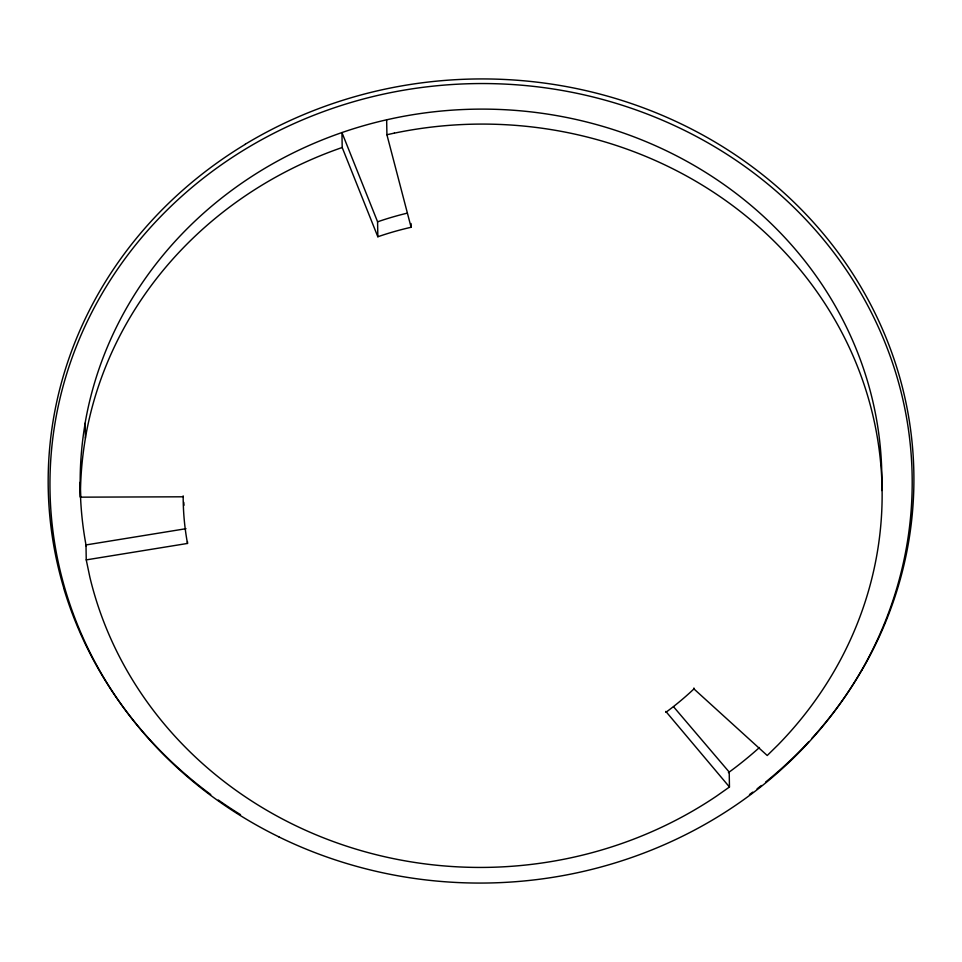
<?xml version="1.0" encoding="UTF-8"?>
<svg xmlns="http://www.w3.org/2000/svg" width="962" height="962" viewBox="0 0 962 962"><rect width="100%" height="100%" fill="white"/><g stroke="black" fill="none" stroke-linecap="round" stroke-linejoin="round"><path stroke-width="1.44" d="M728.402 772.654L729.208 772.077A400.769 371.585 -1 0 0 759.463 747.498M673.532 706.733L729.208 772.077L729.461 787.012L716.486 796.151A400.926 371.741 -1 0 1 89.899 577.32L86.243 559.884L85.991 544.937A400.769 371.585 -1 0 1 80.387 492.989L80.231 488.275M85.113 423.148A400.926 371.729 -1 0 1 341.931 132.564A400.517 371.356 -1 0 1 386.652 119.793L394.083 118.182A400.805 371.621 -1 0 1 881.685 490.512M377.838 236.76L377.585 221.813L341.943 132.576L342.195 147.511L377.838 236.76A298.112 276.407 -1 0 1 411.099 227.272L386.916 134.74L394.348 133.117M185.991 528.703L85.991 544.937L86.195 546.031M86.243 559.884L187.506 543.446L187.482 541.57M80.435 497.162A401.455 372.222 -1 0 1 85.438 438.095L85.185 423.16A401.455 372.222 -1 0 0 80.171 482.227L80.435 497.162L183.177 496.801A298.112 276.407 -1 0 0 187.506 543.446M693.915 687.998L693.939 688.924L767.231 755.507L778.005 744.913A400.805 371.621 -1 0 0 827.933 308.285A400.805 371.621 -1 0 0 394.348 133.153M665.824 711.411L729.461 787.012M411.039 223.533L411.099 227.272M386.652 119.793L386.916 134.74M183.153 495.863L183.177 496.801M80.219 487.602L80.171 482.227M85.377 438.083A400.926 371.729 -1 0 1 342.195 147.499M693.939 688.924A298.112 276.407 -1 0 1 665.848 712.349M184.019 505.266A298.112 276.407 -1 0 1 183.754 502.344M377.585 221.813A298.112 276.407 -1 0 1 406.625 213.311M861.856 669.877A432.924 401.394 -1 0 0 898.52 582.19A428.679 397.462 -1 0 0 909.547 526.635A432.647 401.142 -1 0 0 908.874 432.659A427.874 396.717 -1 0 0 896.632 375.793A433.345 401.791 -1 0 0 842.652 264.67A430.531 399.182 -1 0 0 683.26 129.774A432.924 401.394 -1 0 0 588.804 95.959A428.679 397.462 -1 0 0 528.92 85.883A432.635 401.142 -1 0 0 427.573 86.76A427.862 396.705 -1 0 0 366.197 98.256A433.381 401.827 -1 0 0 246.224 148.605A430.904 399.531 -1 0 0 65.584 590.812A433.465 401.9 -1 0 0 119.468 701.935A430.555 399.206 -1 0 0 278.86 836.856M861.82 669.865A430.531 399.182 -1 0 1 715.884 817.989A433.345 401.791 -1 0 1 595.923 868.349A427.874 396.717 -1 0 1 534.547 879.857A432.647 401.142 -1 0 1 433.201 880.723A428.679 397.462 -1 0 1 373.316 870.658A432.924 401.407 -1 0 1 278.836 836.88M63.841 588.263A432.659 401.154 -1 0 1 245.262 144.336M245.214 144.252A435.149 403.463 -1 0 1 365.68 93.711A429.605 398.328 -1 0 1 427.296 82.155A434.403 402.777 -1 0 1 529.064 81.289A430.435 399.086 -1 0 1 589.201 91.39A434.692 403.042 -1 0 1 684.054 125.313A432.299 400.817 -1 0 1 844.059 260.81A435.113 403.427 -1 0 1 898.267 372.366A429.629 398.34 -1 0 1 910.569 429.473A434.415 402.777 -1 0 1 911.242 523.833A430.435 399.086 -1 0 1 900.179 579.617A434.692 403.042 -1 0 1 863.359 667.664M863.323 667.64A432.299 400.817 -1 0 1 811.748 738.503M808.705 741.81A432.299 400.817 -1 0 1 765.584 782.106M761.363 785.497A432.299 400.817 -1 0 1 757.082 788.84M752.753 792.123A432.299 400.817 -1 0 1 749.482 794.552M240.536 814.67A432.323 400.841 -1 0 1 218.29 799.999M210.75 794.552A432.323 400.841 -1 0 1 117.965 699.843A435.233 403.547 -1 0 1 63.732 588.287"/></g></svg>
